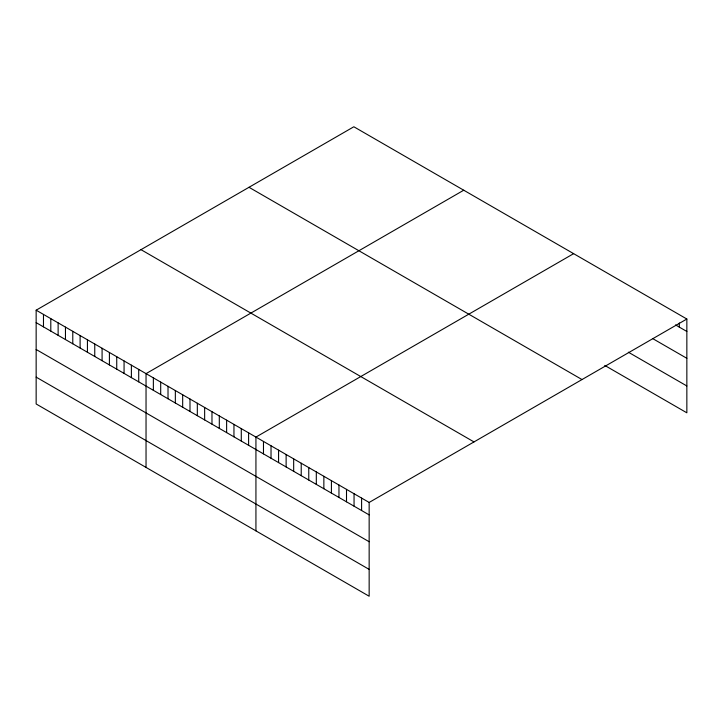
<?xml version="1.0" encoding="UTF-8"?>
<svg xmlns="http://www.w3.org/2000/svg" width="723" height="723" viewBox="0 0 723 723"><rect width="100%" height="100%" fill="white"/><g stroke="black" fill="none" stroke-linecap="round" stroke-linejoin="round"><path stroke-width="1.08" d="M36.15 310.185L369.155 502.449L369.155 596.231L36.15 403.976L36.15 310.185L353.845 126.769L686.85 319.024L686.85 412.815L604.762 365.422M463.741 190.212L146.037 373.637L146.037 467.42M573.628 253.656L255.933 437.081L255.933 530.863M369.155 502.449L686.85 319.024M675.526 324.934L686.85 331.468M652.887 338.707L686.85 358.31M628.35 352.191L686.85 385.965M249.01 187.293L582.006 379.557M140.994 249.661L473.99 441.916M36.15 322.639L369.155 514.893M36.15 349.48L369.155 541.735M36.15 377.135L369.155 569.39M679.304 322.964L679.304 327.112M361.599 498.084L361.599 510.537M354.053 493.728L354.053 506.181M346.507 489.372L346.507 501.816M338.96 485.016L338.96 497.46M331.414 480.659L331.414 493.104M323.859 476.294L323.859 488.748M316.312 471.938L316.312 484.392M308.766 467.582L308.766 480.027M301.22 463.226L301.22 475.671M293.674 458.87L293.674 471.315M286.127 454.514L286.127 466.959M278.572 450.149L278.572 462.603M271.026 445.793L271.026 458.237M263.479 441.437L263.479 453.881M248.604 432.851L248.604 445.296M241.283 428.622L241.283 441.066M233.954 424.392L233.954 436.837M226.624 420.162L226.624 432.607M219.304 415.933L219.304 428.377M211.975 411.703L211.975 424.148M204.645 407.474L204.645 419.918M197.325 403.244L197.325 415.689M189.995 399.015L189.995 411.459M182.675 394.785L182.675 407.23M175.346 390.556L175.346 403M168.016 386.326L168.016 398.771M160.696 382.096L160.696 394.541M153.366 377.867L153.366 390.312M138.717 369.408L138.717 381.852M131.387 365.178L131.387 377.623M124.067 360.949L124.067 373.393M116.737 356.719L116.737 369.164M109.408 352.49L109.408 364.934M102.088 348.26L102.088 360.705M94.758 344.031L94.758 356.475M87.429 339.801L87.429 352.246M80.108 335.562L80.108 348.016M72.779 331.333L72.779 343.786M65.459 327.103L65.459 339.557M58.129 322.874L58.129 335.327M50.8 318.644L50.8 331.098M43.479 314.415L43.479 326.868"/></g></svg>
